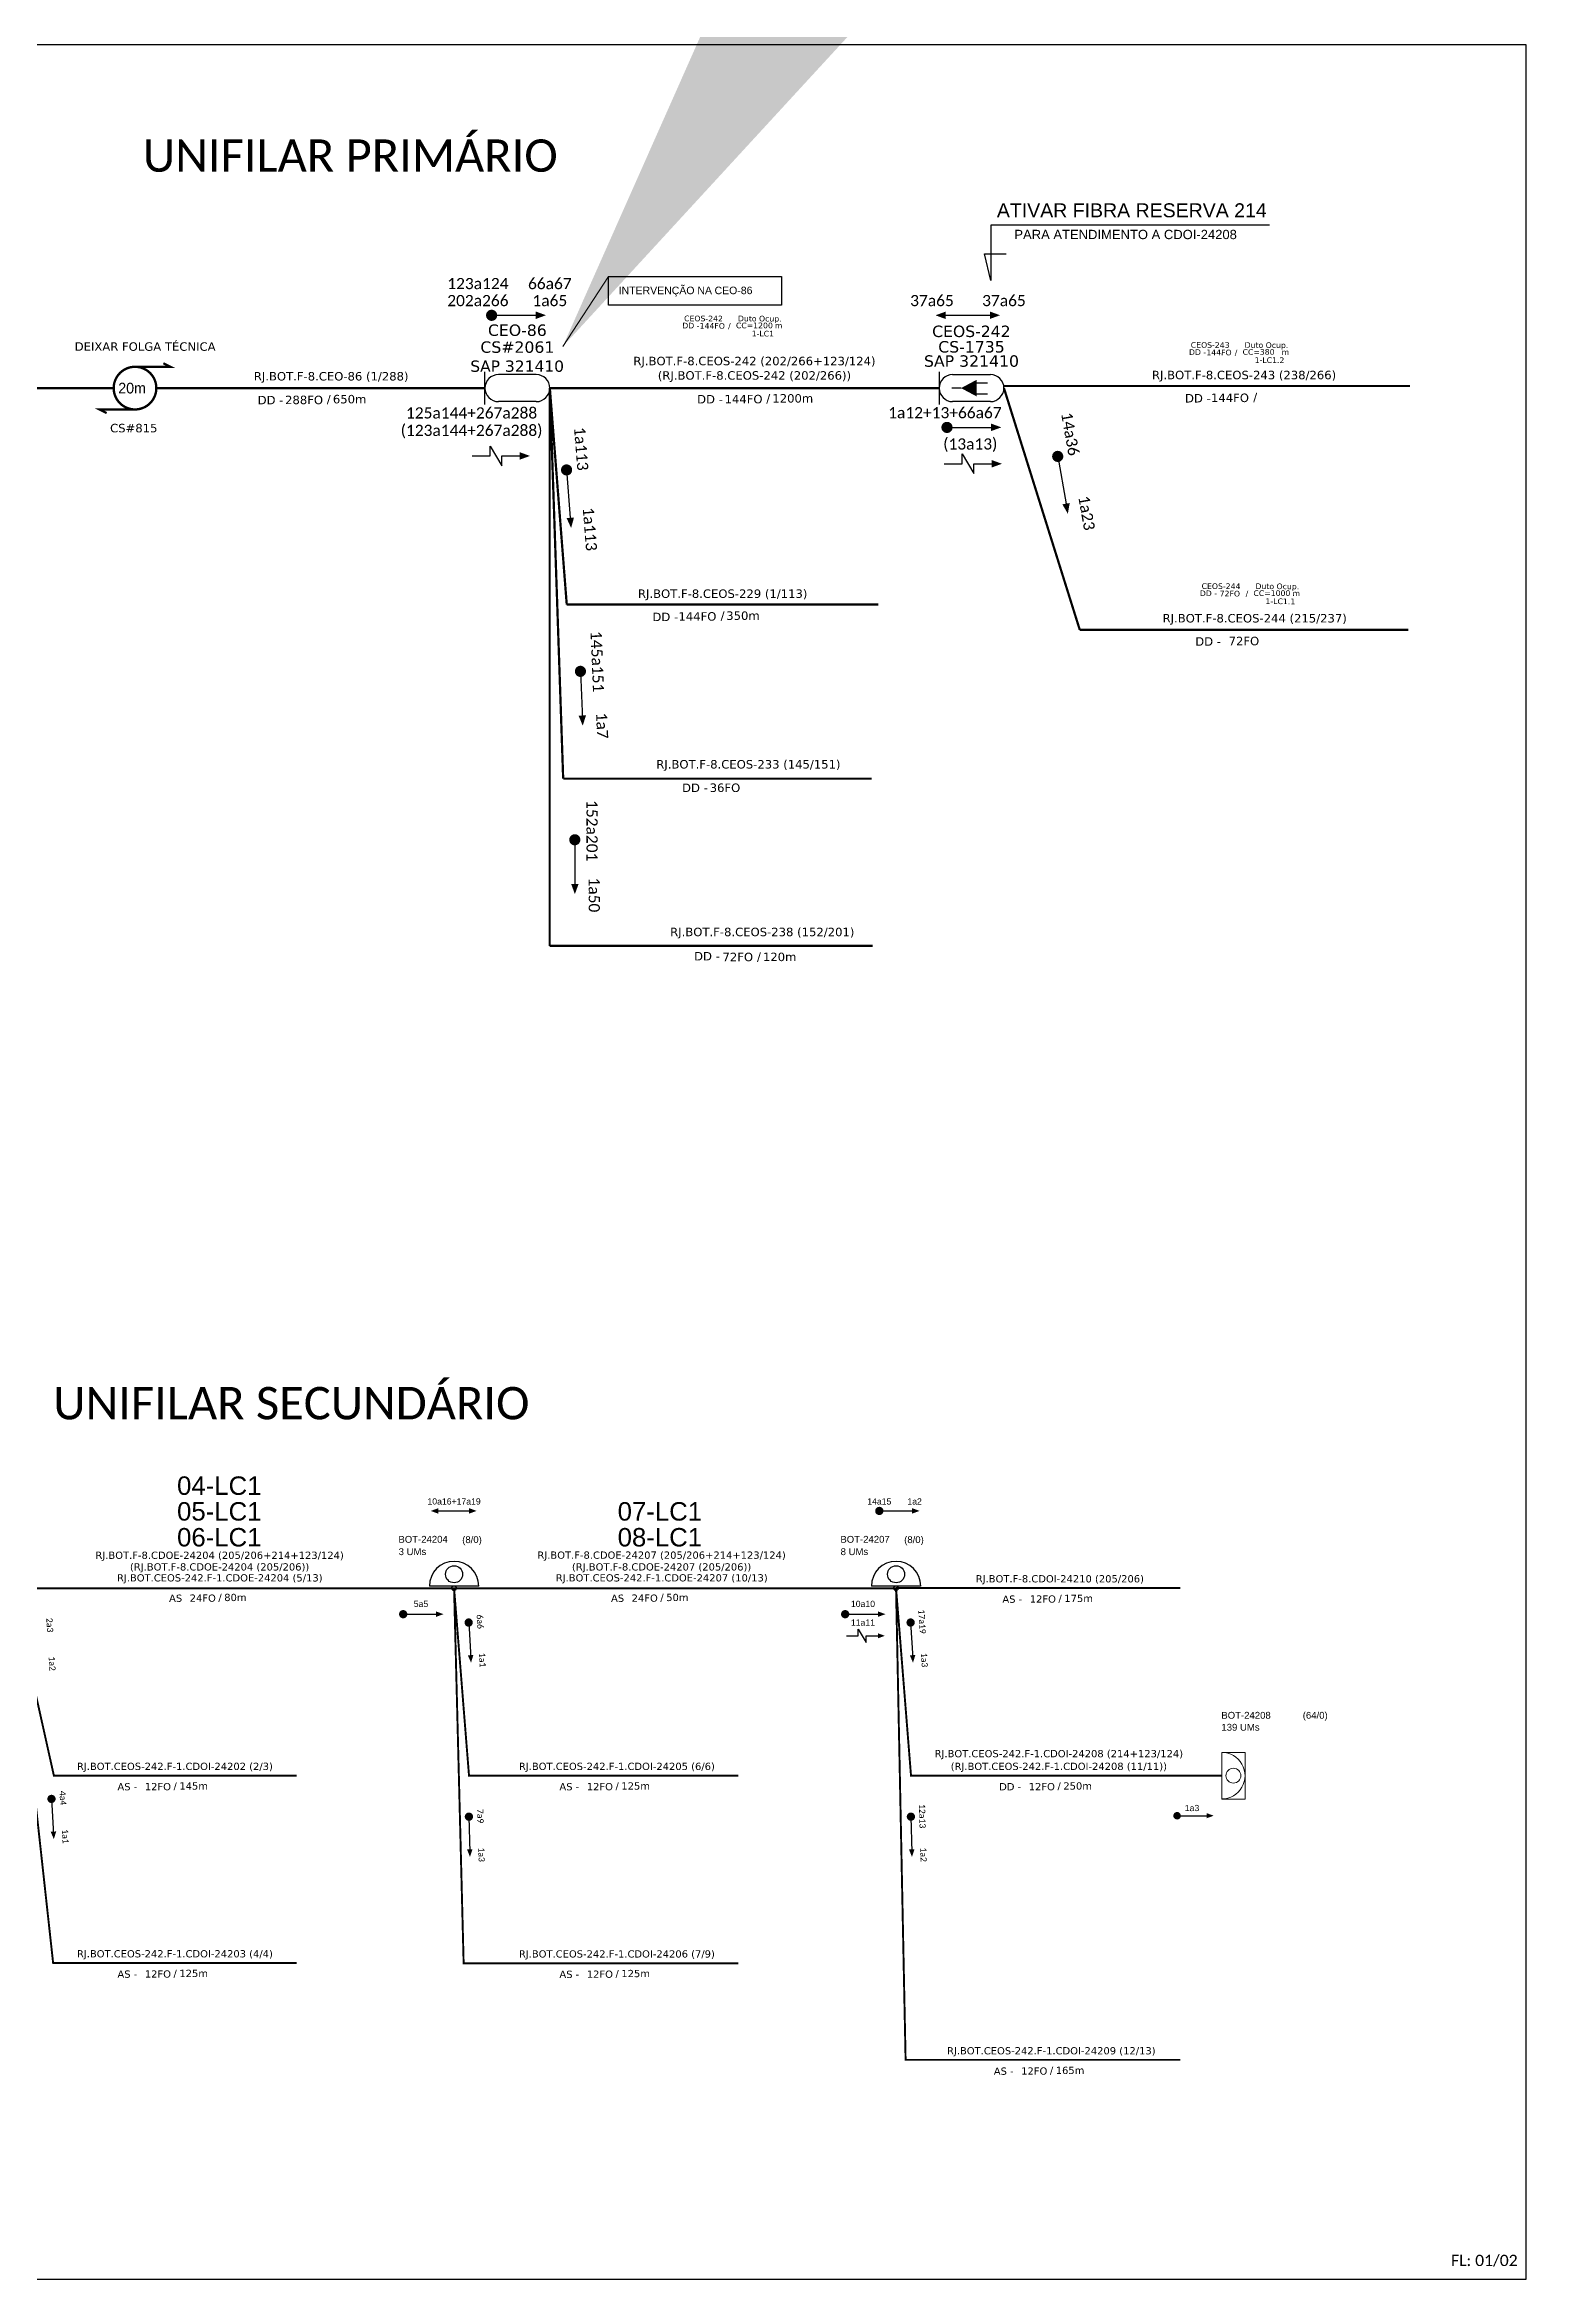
# Model space of a CAD drawing. Header units: inches. Extents: x 3965 to 5714, y 707 to 1301.
# Drawn here: x 4409 to 4803, y 707 to 1301 of the extents above; entities that cross this region are included whole.
import ezdxf
from ezdxf.enums import TextEntityAlignment as Align

# ---------------------------------------------------------------- set-up
doc = ezdxf.new("R2010")
doc.units = ezdxf.units.IN
doc.header["$MEASUREMENT"] = 0
doc.linetypes.add('ARILSUPP', pattern=[2.98, 1.42, -0.71, 0.14, -0.71])
for name, color, linetype, lineweight in [('10.4-Postes', 1, 'Continuous', 0), ("20.0-LEGENDA DOS CDO'S", 1, 'Continuous', 0), ('20.1-CDO_INTERIOR', 1, 'Continuous', 0), ('40.1-ETIQUETAS', 1, 'Continuous', 20)]:
    doc.layers.add(name, color=color, linetype=linetype, lineweight=lineweight)
for name, color, linetype in [('20.4-CEOS', 1, 'Continuous'), ('20.5-CABO AÉREO', 1, 'Continuous'), ('20.5-CEO', 1, 'Continuous'), ('CAP a instalar', 1, 'Continuous'), ('label_cabos', 7, 'Continuous'), ('LC1', 3, 'Continuous'), ('SETA', 7, 'Continuous')]:
    doc.layers.add(name, color=color, linetype=linetype)
doc.styles.add('ARIAL', font='arial.ttf')
doc.styles.add('ROMANS', font='arial.ttf')
doc.styles.add('siredit', font='verdana.ttf')
doc.styles.add('WMF-Calibri0', font='calibri.ttf')
doc.linetypes.add('FENCELINE1', pattern='A,0.25,-0.1,[133,ltypeshp.shx,S=0.1,R=0,X=-0.1,Y=0],-0.1,1', length=1.45)
doc.dimstyles.new('CL', dxfattribs={"dimtxt": 1, "dimasz": 2, "dimexe": 0.18, "dimexo": 0.0625, "dimgap": 0.09, "dimtad": 0, "dimdec": 0, "dimrnd": 1, "dimzin": 0, "dimdsep": 46, "dimtxsty": 'siredit', "dimblk": 'NONE', "dimcen": 0, "dimse1": 1, "dimse2": 1, "dimsd1": 1, "dimsd2": 1, "dimclrt": 7, "dimadec": 0, "dimazin": 0, "dimtfac": 1, "dimtdec": 0, "dimtofl": 0, "dimtmove": 0, "dimatfit": 3, "dimfxl": 0, "dimtolj": 1, "dimtzin": 0, "dimarcsym": 0})

# ---------------------------------------------------------------- blocks, each defined once
blk = doc.blocks.new('Inst CB DT OCUP CFOA-SM-DD-S-72')
at = {"layer": 'label_cabos', "color": 0, "style": 'siredit'}
for tag, flags, p in [('ID_ATIVIDADE', 3, (1.31, 2.67)), ('FATOR', 1, (11.56, 2.55))]:
    blk.add_attdef(tag, text='', height=1, rotation=359.69, dxfattribs=dict(at, flags=flags)).set_placement(p, align=Align.MIDDLE_CENTER)
for tag, p in [('TIPO_CABO', (1.11, 0)), ('DESTINO_CABO', (3.13, 1.26)), ('CABO', (4.69, -0.05)), ('/', (7.71, -0.05)), ('LANCE', (10.41, 0.02)), ('TIPO_CABO', (13.11, 1.24)), ('UND', (16.46, 0)), ('FID', (13.65, -1.41))]:
    blk.add_attdef(tag, text='', height=1, rotation=359.69, dxfattribs=at).set_placement(p, align=Align.MIDDLE_CENTER)
blk.add_attdef('QTDE', (11.93, -0.45), '', height=1, rotation=359.69, dxfattribs=at)
blk = doc.blocks.new('Inst CB DT OCUP CFOA-SM-DD-S-144')
at = {"layer": 'label_cabos', "color": 0, "style": 'siredit'}
for tag, flags, p in [('ID_ATIVIDADE', 3, (1.31, 2.67)), ('FATOR', 1, (11.56, 2.55))]:
    blk.add_attdef(tag, text='', height=1, rotation=359.69, dxfattribs=dict(at, flags=flags)).set_placement(p, align=Align.MIDDLE_CENTER)
for tag, p in [('TIPO_CABO', (1.11, 0)), ('DESTINO_CABO', (3.13, 1.26)), ('CABO', (4.69, -0.05)), ('/', (7.71, -0.05)), ('LANCE', (10.41, 0.02)), ('TIPO_CABO', (13.11, 1.24)), ('UND', (16.46, 0)), ('FID', (13.65, -1.41))]:
    blk.add_attdef(tag, text='', height=1, rotation=359.69, dxfattribs=at).set_placement(p, align=Align.MIDDLE_CENTER)
blk.add_attdef('QTDE', (11.93, -0.45), '', height=1, rotation=359.69, dxfattribs=at)
blk = doc.blocks.new('_None')
blk = doc.blocks.new('*U28')
at = {"color": 3}
blk.add_lwpolyline([(0.0000405, 0.0000662), (0.0001936, 0.0000662), (0.0001936, 0.000041), (0.0000405, 0.000041)], close=True, dxfattribs=at)
at = {"color": 3, "style": 'ARIAL'}
blk.add_attdef('SERVIÇO_EM_EMENDA_EXIST', text='', height=0.00000666, dxfattribs=at).set_placement((0.0001321, 0.0000506), align=Align.RIGHT)
blk.add_attdef('FID', (0.0001344, 0.0000506), '', height=0.00000666, dxfattribs=at)
at = {"layer": '10.4-Postes', "lineweight": 0, "style": 'ROMANS'}
for tag, p, flags in [('ID_ATIVIDADE', (-0.0000068, -0.0000086), 3), ('QTDE', (-0.000006, -0.000014), 3), ('FATOR', (-0.0000019, -0.0000113), 1)]:
    blk.add_attdef(tag, p, '', height=0.00000209, dxfattribs=dict(at, flags=flags))
at = {"color": 3}
blk.add_leader([(-0.0000002, 0.0000042), (0.0000405, 0.0000662)], dimstyle='CL', override={"dimgap": 0.09, "dimtad": 0}, dxfattribs=at)

msp = doc.modelspace()

# ---------------------------------------------------------------- linework, layer by layer
msp.add_lwpolyline([(3964.54, 706.55), (4803.1, 706.55), (4803.1, 1300.55), (3964.54, 1300.55), (3964.54, 706.55)])
at = {"color": 2}
msp.add_lwpolyline([(4734.77, 1252.59), (4660.67, 1252.59), (4660.67, 1237.89), (4659.01, 1244.96), (4664.76, 1244.96)], dxfattribs=at)
at = {"color": 0}
for points, const_width in [([(4527.21, 1228.61, 1), (4528.7, 1228.61, 1)], 1.48), ([(4433.12, 1214.93, 1.000012), (4433.12, 1203.59, 0.999978)], 0.63), ([(4648.3, 1198.81, 1), (4649.79, 1198.81, 1)], 1.48), ([(4547.82, 1188.25, 1), (4547.94, 1186.77, 1)], 1.48), ([(4678.36, 1191.84, 1), (4678.62, 1190.38, 1)], 1.48), ([(4551.54, 1134.71, 1), (4551.6, 1133.23, 1)], 1.48), ([(4550.07, 1089.94, 1), (4550.07, 1088.46, 1)], 1.48), ([(4503.89, 883.34, 1), (4504.99, 883.34, 1)], 1.1), ([(4521.81, 881.68, 1), (4521.88, 880.58, 1)], 1.1), ([(4410.88, 834.79, 1), (4410.94, 833.7, 1)], 1.1), ([(4521.9, 830.07, 1), (4521.93, 828.97, 1)], 1.1)]:
    msp.add_lwpolyline(points, format="xyb", close=True, dxfattribs=dict(at, const_width=const_width))
at = {"color": 0, "const_width": 0.591}
for points in [[(4433.12, 1214.93), (4442.57, 1214.93), (4440.68, 1215.87)], [(4433.12, 1203.59), (4423.67, 1203.59), (4425.56, 1202.64)]]:
    msp.add_lwpolyline(points, dxfattribs=at)
at = {"color": 0}
for points in [[(4527.56, 1191.23), (4527.56, 1193.86), (4530.69, 1188.61), (4530.7, 1191.23)], [(4653.05, 1189.15), (4653.05, 1191.78), (4656.19, 1186.53), (4656.2, 1189.15)], [(4625.46, 877.6), (4625.46, 879.36), (4627.55, 875.86), (4627.55, 877.6)]]:
    msp.add_lwpolyline(points, dxfattribs=at)
for points, const_width in [([(4630.5, 910.79, 1), (4631.6, 910.79, 1)], 1.1), ([(4621.42, 883.34, 1), (4622.52, 883.34, 1)], 1.1), ([(4639.34, 881.68, 1), (4639.41, 880.58, 1)], 1.1), ([(4639.43, 830.07, 1), (4639.46, 828.97, 1)], 1.1), ([(4709.73, 829.77, 1), (4710.73, 829.77, 1)], 1), ([(4709.73, 829.77, 1), (4710.73, 829.77, 1)], 1)]:
    msp.add_lwpolyline(points, format="xyb", close=True, dxfattribs=dict(const_width=const_width))
at = {"layer": '20.1-CDO_INTERIOR', "color": 1, "lineweight": 18}
for p, q in [((4728.32, 846.61), (4722.12, 846.61)), ((4722.12, 846.61), (4722.12, 834.22)), ((4728.32, 834.22), (4728.32, 846.61)), ((4722.12, 834.22), (4728.32, 834.22))]:
    msp.add_line(p, q, dxfattribs=at)
for centre, major_axis, start_param, end_param in [((4722.12, 840.42), (-4.38, 4.38), 2.356194, 5.497787), ((4725.22, 840.42), (-1.4, 1.4), 3.926991, 10.210176)]:
    msp.add_ellipse(centre, major_axis=major_axis, ratio=1, start_param=start_param, end_param=end_param, dxfattribs=at)
at = {"layer": '20.4-CEOS', "color": 5}
for p, q in [((4539.84, 1212.85), (4529.77, 1212.85)), ((4539.84, 1205.67), (4529.77, 1205.67))]:
    msp.add_line(p, q, dxfattribs=at)
for points in [[(4526.18, 1204.93), (4526.18, 1213.59)], [(4652.78, 1209.26), (4650.36, 1209.26)], [(4656.75, 1210.69), (4659.81, 1210.69)], [(4656.75, 1207.7), (4659.81, 1207.7)]]:
    msp.add_lwpolyline(points, dxfattribs=at)
msp.add_lwpolyline([(4652.78, 1209.26, 0, 4.43, 0), (4656.94, 1209.26, 4.43, 4.43, 0)], format="xyseb", dxfattribs=at)
for centre, start, end in [((4529.77, 1209.26), 90, 270), ((4539.84, 1209.26), 270, 90)]:
    msp.add_arc(centre, 3.59, start, end, dxfattribs=at)
at = {"layer": '20.5-CABO AÉREO', "color": 0, "ltscale": 50, "const_width": 0.6}
msp.add_lwpolyline([(4340.06, 1209.26), (4427.45, 1209.26)], dxfattribs=at)
at = {"layer": '20.5-CABO AÉREO', "color": 7, "ltscale": 50, "const_width": 0.6}
for points in [[(4543.38, 1209.26), (4543.38, 1061)], [(4543.43, 1209.26), (4546.98, 1105.45)], [(4547.91, 1151.71), (4630.77, 1151.71)], [(4546.98, 1105.45), (4628.99, 1105.45)], [(4543.38, 1061), (4629.32, 1061)]]:
    msp.add_lwpolyline(points, dxfattribs=at)
at = {"layer": '20.5-CABO AÉREO', "ltscale": 50, "const_width": 0.6}
msp.add_lwpolyline([(4571.77, 1105.45), (4628.99, 1105.45)], dxfattribs=at)
at = {"layer": '20.5-CEO', "color": 5}
for p, q in [((4650.53, 1212.85), (4660.6, 1212.85)), ((4660.6, 1205.67), (4650.53, 1205.67))]:
    msp.add_line(p, q, dxfattribs=at)
msp.add_lwpolyline([(4646.94, 1213.59), (4646.94, 1204.93)], dxfattribs=at)
for centre, start, end in [((4650.53, 1209.26), 90, 270), ((4660.6, 1209.26), 270, 90)]:
    msp.add_arc(centre, 3.59, start, end, dxfattribs=at)
at = {"layer": '40.1-ETIQUETAS', "color": 0, "const_width": 0.6}
for points in [[(4438.79, 1209.26), (4526.18, 1209.26)], [(4664.19, 1209.26), (4684.35, 1145.02)], [(4664.23, 1209.82), (4772.15, 1209.82)], [(4684.35, 1145.02), (4771.69, 1145.02)]]:
    msp.add_lwpolyline(points, dxfattribs=at)
at = {"layer": '40.1-ETIQUETAS', "color": 5, "const_width": 0.6}
msp.add_lwpolyline([(4543.43, 1209.26), (4646.94, 1209.26)], dxfattribs=at)
at = {"layer": '40.1-ETIQUETAS', "color": 7, "const_width": 0.6}
for points in [[(4543.43, 1209.26), (4547.93, 1151.71)], [(4556.65, 1140.65), (4556.65, 1140.65)]]:
    msp.add_lwpolyline(points, dxfattribs=at)
at = {"layer": 'CAP a instalar', "color": 5, "linetype": 'FENCELINE1', "ltscale": 7, "const_width": 0.513}
for points in [[(4517.96, 890.24), (4400.44, 890.24)], [(4635.5, 890.24), (4517.97, 890.24)]]:
    msp.add_lwpolyline(points, dxfattribs=at)
at = {"layer": 'CAP a instalar', "color": 0, "linetype": 'FENCELINE1', "ltscale": 7, "const_width": 0.513}
for points in [[(4476.07, 840.42), (4411.55, 840.42), (4400.44, 890.24)], [(4476.07, 790.6), (4411.35, 790.6), (4400.43, 890.24)], [(4593.6, 840.42), (4521.94, 840.42), (4517.97, 890.24)], [(4593.6, 790.55), (4520.51, 790.55), (4517.97, 890.24)], [(4711.14, 890.28), (4635.5, 890.28), (4635.5, 890.28)], [(4711.13, 764.89), (4638.04, 764.89), (4635.5, 890.24)]]:
    msp.add_lwpolyline(points, dxfattribs=at)
at = {"layer": 'CAP a instalar', "color": 1, "ltscale": 7, "const_width": 0.513}
msp.add_lwpolyline([(4722.12, 840.42), (4639.48, 840.42), (4635.5, 890.24)], dxfattribs=at)
at = {"layer": 'label_cabos', "color": 0}
msp.add_line((4524.51, 890.84), (4511.42, 890.84), dxfattribs=at)
at = {"layer": 'label_cabos', "color": 5}
msp.add_line((4642.04, 890.84), (4628.95, 890.84), dxfattribs=at)
at = {"layer": 'label_cabos', "color": 0}
for centre, major_axis, start_param, end_param in [((4517.96, 890.84), (-4.63, 4.63), 3.926991, 7.068583), ((4517.96, 893.95), (1.6, 1.6), 5.497787, 11.780972), ((4517.97, 890.24), (0.428, 0.428), 5.497787, 11.780972)]:
    msp.add_ellipse(centre, major_axis=major_axis, ratio=1, start_param=start_param, end_param=end_param, dxfattribs=at)
at = {"layer": 'label_cabos', "color": 5}
for centre, major_axis, start_param, end_param in [((4635.5, 890.84), (-4.63, 4.63), 3.926991, 7.068583), ((4635.5, 893.95), (1.6, 1.6), 5.497787, 11.780972), ((4635.5, 890.24), (0.428, 0.428), 5.497787, 11.780972)]:
    msp.add_ellipse(centre, major_axis=major_axis, ratio=1, start_param=start_param, end_param=end_param, dxfattribs=at)
at = {"layer": 'SETA', "color": 0}
msp.add_line((4513.24, 910.79), (4522.7, 910.79), dxfattribs=at)
for points in [[(4527.95, 1228.61), (4540.72, 1228.61)], [(4648.71, 1228.61), (4661.48, 1228.61)], [(4649.05, 1198.81), (4661.81, 1198.81)], [(4522.81, 1191.23), (4527.56, 1191.23)], [(4530.7, 1191.23), (4535.44, 1191.23)], [(4648.31, 1189.15), (4653.05, 1189.15)], [(4656.2, 1189.15), (4660.94, 1189.15)], [(4678.49, 1191.11), (4680.71, 1178.54)], [(4547.88, 1187.51), (4548.88, 1174.79)], [(4551.57, 1133.97), (4552.1, 1121.21)], [(4550.07, 1089.2), (4550.07, 1076.43)], [(4504.44, 883.34), (4513.9, 883.34)], [(4521.85, 881.13), (4522.39, 871.69)], [(4622.3, 877.6), (4625.46, 877.6)], [(4627.55, 877.6), (4630.71, 877.6)], [(4410.91, 834.24), (4411.45, 824.8)], [(4521.92, 829.52), (4522.15, 820.07)]]:
    msp.add_lwpolyline(points, dxfattribs=at)
at = {"layer": 'SETA'}
for points in [[(4631.05, 910.79), (4640.51, 910.79)], [(4621.97, 883.34), (4631.43, 883.34)], [(4639.38, 881.13), (4639.92, 871.69)], [(4639.45, 829.52), (4639.68, 820.07)], [(4710.23, 829.77), (4718.83, 829.77)], [(4710.23, 829.77), (4718.83, 829.77)]]:
    msp.add_lwpolyline(points, dxfattribs=at)
at = {"layer": 'SETA', "color": 0}
for points in [[(4539.7, 1229.62), (4542.42, 1228.63), (4539.7, 1227.64)], [(4648.71, 1229.6), (4645.99, 1228.61), (4648.71, 1227.62)], [(4660.45, 1229.62), (4663.17, 1228.63), (4660.45, 1227.64)], [(4660.79, 1199.82), (4663.51, 1198.83), (4660.79, 1197.84)], [(4535.44, 1192.22), (4538.16, 1191.23), (4535.44, 1190.24)], [(4660.94, 1190.14), (4663.66, 1189.15), (4660.94, 1188.16)], [(4681.68, 1178.71), (4681.18, 1175.86), (4679.73, 1178.37)], [(4549.86, 1174.86), (4549.09, 1172.07), (4547.89, 1174.71)], [(4553.06, 1122.28), (4552.18, 1119.52), (4551.08, 1122.2)], [(4551.08, 1077.46), (4550.09, 1074.74), (4549.1, 1077.46)], [(4513.78, 910.06), (4511.76, 910.79), (4513.78, 911.53)], [(4521.94, 911.54), (4523.96, 910.8), (4521.94, 910.07)], [(4513.14, 884.09), (4515.15, 883.36), (4513.14, 882.62)], [(4630.71, 878.26), (4632.53, 877.6), (4630.71, 876.94)], [(4523.09, 872.49), (4522.48, 870.44), (4521.63, 872.41)], [(4412.16, 825.6), (4411.54, 823.55), (4410.69, 825.52)], [(4522.88, 820.84), (4522.2, 818.81), (4521.42, 820.81)]]:
    msp.add_solid(points, dxfattribs=at)
at = {"layer": 'SETA'}
for points in [[(4639.75, 911.54), (4641.76, 910.8), (4639.75, 910.07)], [(4630.67, 884.09), (4632.69, 883.36), (4630.67, 882.62)], [(4640.62, 872.49), (4640.01, 870.44), (4639.16, 872.41)], [(4718.14, 830.45), (4719.97, 829.78), (4718.14, 829.12)], [(4718.14, 830.45), (4719.97, 829.78), (4718.14, 829.12)], [(4640.41, 820.84), (4639.73, 818.81), (4638.95, 820.81)]]:
    msp.add_solid(points, dxfattribs=at)

# ---------------------------------------------------------------- block references
at = {"color": 6, "lineweight": 0}
ref = msp.add_blockref('Inst CB DT OCUP CFOA-SM-DD-S-144', (4579.6, 1225.87), dxfattribs=dict(at, xscale=1.5, yscale=1.5, zscale=1.5))
ref.add_attrib('DESTINO_CABO', 'CEOS-242', dxfattribs={"layer": 'label_cabos', "color": 0, "height": 1.5, "rotation": 359.69001, "style": 'siredit'}).set_placement((4584.3, 1227.77), align=Align.MIDDLE_CENTER)
ref.add_attrib('TIPO_CABO', 'Duto Ocup.', dxfattribs={"layer": 'label_cabos', "color": 0, "height": 1.5, "rotation": 359.69001, "style": 'siredit'}).set_placement((4599.26, 1227.74), align=Align.MIDDLE_CENTER)
ref.add_attrib('/', '/', dxfattribs={"layer": 'label_cabos', "color": 0, "height": 1.5, "rotation": 359.69001, "style": 'siredit'}).set_placement((4591.17, 1225.8), align=Align.MIDDLE_CENTER)
ref.add_attrib('FID', '1-LC1', dxfattribs={"layer": 'label_cabos', "color": 0, "height": 1.5, "rotation": 359.69001, "style": 'siredit'}).set_placement((4600.07, 1223.75), align=Align.MIDDLE_CENTER)
ref.add_attrib('LANCE', 'CC=', dxfattribs={"layer": 'label_cabos', "color": 0, "height": 1.5, "rotation": 359.69001, "style": 'siredit'}).set_placement((4595.22, 1225.91), align=Align.MIDDLE_CENTER)
ref.add_attrib('UND', 'm', dxfattribs={"layer": 'label_cabos', "color": 0, "height": 1.5, "rotation": 359.69001, "style": 'siredit'}).set_placement((4604.3, 1225.88), align=Align.MIDDLE_CENTER)
ref.add_attrib('CABO', '144FO', dxfattribs={"layer": 'label_cabos', "color": 0, "height": 1.5, "rotation": 359.69001, "style": 'siredit'}).set_placement((4586.63, 1225.8), align=Align.MIDDLE_CENTER)
ref.add_attrib('TIPO_CABO', 'DD - ', dxfattribs={"layer": 'label_cabos', "color": 0, "height": 1.5, "rotation": 359.69001, "style": 'siredit'}).set_placement((4581.27, 1225.87), align=Align.MIDDLE_CENTER)
ref.add_attrib('QTDE', '1200', (4597.5, 1225.19), dxfattribs={"layer": 'label_cabos', "color": 0, "height": 1.5, "rotation": 359.69001, "style": 'siredit'})
at = {"color": 0, "lineweight": 0}
ref = msp.add_blockref('Inst CB DT OCUP CFOA-SM-DD-S-144', (4714.34, 1218.82), dxfattribs=dict(at, xscale=1.5, yscale=1.5, zscale=1.5))
ref.add_attrib('DESTINO_CABO', 'CEOS-243', dxfattribs={"layer": 'label_cabos', "color": 0, "height": 1.5, "rotation": 359.69001, "style": 'siredit'}).set_placement((4719.04, 1220.72), align=Align.MIDDLE_CENTER)
ref.add_attrib('TIPO_CABO', 'Duto Ocup.', dxfattribs={"layer": 'label_cabos', "color": 0, "height": 1.5, "rotation": 359.69001, "style": 'siredit'}).set_placement((4734, 1220.69), align=Align.MIDDLE_CENTER)
ref.add_attrib('/', '/', dxfattribs={"layer": 'label_cabos', "color": 0, "height": 1.5, "rotation": 359.69001, "style": 'siredit'}).set_placement((4725.91, 1218.74), align=Align.MIDDLE_CENTER)
ref.add_attrib('FID', '1-LC1.2', dxfattribs={"layer": 'label_cabos', "color": 0, "height": 1.5, "rotation": 359.69001, "style": 'siredit'}).set_placement((4734.81, 1216.7), align=Align.MIDDLE_CENTER)
ref.add_attrib('LANCE', 'CC=', dxfattribs={"layer": 'label_cabos', "color": 0, "height": 1.5, "rotation": 359.69001, "style": 'siredit'}).set_placement((4729.95, 1218.86), align=Align.MIDDLE_CENTER)
ref.add_attrib('UND', 'm', dxfattribs={"layer": 'label_cabos', "color": 0, "height": 1.5, "rotation": 359.69001, "style": 'siredit'}).set_placement((4739.03, 1218.83), align=Align.MIDDLE_CENTER)
ref.add_attrib('CABO', '144FO', dxfattribs={"layer": 'label_cabos', "color": 0, "height": 1.5, "rotation": 359.69001, "style": 'siredit'}).set_placement((4721.37, 1218.74), align=Align.MIDDLE_CENTER)
ref.add_attrib('TIPO_CABO', 'DD - ', dxfattribs={"layer": 'label_cabos', "color": 0, "height": 1.5, "rotation": 359.69001, "style": 'siredit'}).set_placement((4716.01, 1218.82), align=Align.MIDDLE_CENTER)
ref.add_attrib('QTDE', '380', (4732.23, 1218.14), dxfattribs={"layer": 'label_cabos', "color": 0, "height": 1.5, "rotation": 359.69001, "style": 'siredit'})
ref = msp.add_blockref('Inst CB DT OCUP CFOA-SM-DD-S-72', (4717.23, 1154.72), dxfattribs=dict(at, xscale=1.5, yscale=1.5, zscale=1.5))
ref.add_attrib('DESTINO_CABO', 'CEOS-244', dxfattribs={"layer": 'label_cabos', "color": 0, "height": 1.5, "rotation": 359.69001, "style": 'siredit'}).set_placement((4721.92, 1156.61), align=Align.MIDDLE_CENTER)
ref.add_attrib('TIPO_CABO', 'Duto Ocup.', dxfattribs={"layer": 'label_cabos', "color": 0, "height": 1.5, "rotation": 359.69001, "style": 'siredit'}).set_placement((4736.89, 1156.58), align=Align.MIDDLE_CENTER)
ref.add_attrib('/', '/', dxfattribs={"layer": 'label_cabos', "color": 0, "height": 1.5, "rotation": 359.69001, "style": 'siredit'}).set_placement((4728.8, 1154.64), align=Align.MIDDLE_CENTER)
ref.add_attrib('FID', '1-LC1.1', dxfattribs={"layer": 'label_cabos', "color": 0, "height": 1.5, "rotation": 359.69001, "style": 'siredit'}).set_placement((4737.7, 1152.59), align=Align.MIDDLE_CENTER)
ref.add_attrib('LANCE', 'CC=', dxfattribs={"layer": 'label_cabos', "color": 0, "height": 1.5, "rotation": 359.69001, "style": 'siredit'}).set_placement((4732.84, 1154.75), align=Align.MIDDLE_CENTER)
ref.add_attrib('UND', 'm', dxfattribs={"layer": 'label_cabos', "color": 0, "height": 1.5, "rotation": 359.69001, "style": 'siredit'}).set_placement((4741.92, 1154.72), align=Align.MIDDLE_CENTER)
ref.add_attrib('CABO', '72FO', dxfattribs={"layer": 'label_cabos', "color": 0, "height": 1.5, "rotation": 359.69001, "style": 'siredit'}).set_placement((4724.26, 1154.64), align=Align.MIDDLE_CENTER)
ref.add_attrib('TIPO_CABO', 'DD - ', dxfattribs={"layer": 'label_cabos', "color": 0, "height": 1.5, "rotation": 359.69001, "style": 'siredit'}).set_placement((4718.9, 1154.71), align=Align.MIDDLE_CENTER)
ref.add_attrib('QTDE', '1000', (4735.12, 1154.03), dxfattribs={"layer": 'label_cabos', "color": 0, "height": 1.5, "rotation": 359.69001, "style": 'siredit'})
at = {"layer": 'label_cabos', "color": 0, "lineweight": 0, "xscale": 299999.9999999064, "yscale": 299999.9999999051, "zscale": 299999.9999999064}
msp.add_blockref('*U28', (4546.92, 1219.05), dxfattribs=at).add_auto_attribs({'SERVIÇO_EM_EMENDA_EXIST': 'INTERVENÇÃO NA', 'FID': 'CEO-86'})

# ---------------------------------------------------------------- texts
at = {"color": 2, "style": 'ARIAL'}
for s, height, p in [('ATIVAR FIBRA RESERVA 214', 3.7125, (4698.19, 1254.67)), ('PARA ATENDIMENTO A CDOI-24208', 2.475, (4696.55, 1248.86))]:
    msp.add_text(s, height=height, dxfattribs=at).set_placement(p, align=Align.CENTER)
at = {"color": 0}
msp.add_text('20m', height=2.835, dxfattribs=at).set_placement((4428.66, 1207.84))
at = {"color": 1, "style": 'ARIAL'}
msp.add_text('10a16+17a19', height=1.65, dxfattribs=at).set_placement((4517.97, 912.5), align=Align.CENTER)
at = {"style": 'ARIAL'}
for s, p in [('14a15', (4631.04, 912.5)), ('1a2', (4640.43, 912.5)), ('10a10', (4626.7, 885.26)), ('1a3 ', (4714.53, 831))]:
    msp.add_text(s, height=1.65, dxfattribs=at).set_placement(p, align=Align.CENTER)
at = {"color": 0, "style": 'ARIAL'}
msp.add_text('5a5', height=1.65, dxfattribs=at).set_placement((4509.17, 885.26), align=Align.CENTER)
at = {"color": 3, "style": 'ARIAL'}
msp.add_text('11a11', height=1.65, dxfattribs=at).set_placement((4626.7, 880.29), align=Align.CENTER)
at = {"color": 0, "attachment_point": 5}
for s, insert, char_height, width in [('{\\fCalibri|b0|i0|c0|p34;\\C1;UNIFILAR PRIMÁRIO}', (4490.37, 1271.02), 8.6105, 466.3804), ('{\\fCalibri|b0|i0|c0|p34;\\C1;123a124}', (4524.3, 1237.03), 2.97, 37.6578), ('{\\fCalibri|b0|i0|c0|p34;\\C1;66a67}', (4543.43, 1237.03), 2.97, 37.6578), ('{\\fCalibri|b0|i0|c0|p34;\\C7;202a266}', (4524.3, 1232.51), 2.97, 37.6578), ('{\\fCalibri|b0|i0|c0|p34;\\C7;1a65}', (4543.43, 1232.51), 2.97, 37.6578), ('{\\fCalibri|b0|i0|c0|p34;\\C7;37a65}', (4645.05, 1232.51), 2.97, 37.6578), ('{\\fCalibri|b0|i0|c0|p34;\\C7;37a65}', (4664.19, 1232.51), 2.97, 37.6578), ('{\\fCalibri|b0|i0|c0|p34;\\C1;UNIFILAR SECUNDÁRIO}', (4474.69, 939.39), 8.6105, 466.3804)]:
    msp.add_mtext(s, dxfattribs=dict(at, insert=insert, char_height=char_height, width=width))
at = {"color": 5, "char_height": 2.97, "width": 37.6578, "attachment_point": 5}
for s, insert in [('{\\fCalibri|b0|i0|c0|p34;(123a144+267a288)}', (4522.62, 1197.71)), ('{\\fCalibri|b0|i0|c0|p34;\\C1;125a144+267a288}', (4522.62, 1202.65)), ('{\\fCalibri|b0|i0|c0|p34;(13a13)}', (4655.24, 1194.09))]:
    msp.add_mtext(s, dxfattribs=dict(at, insert=insert))
at = {"color": 1, "insert": (4648.49, 1202.71), "char_height": 2.97, "width": 37.6578, "attachment_point": 5}
msp.add_mtext('{\\fCalibri|b0|i0|c0|p34;\\C7;1a12\\C1;+13+66a67}', dxfattribs=at)
at = {"color": 0, "attachment_point": 5}
for s, insert, char_height, width, rotation in [('{\\fCalibri|b0|i0|c0|p34;\\C7;14a36}', (4681.83, 1197.06), 2.97, 37.6578, 279.98338), ('{\\fCalibri|b0|i0|c0|p34;\\C7;1a113}', (4551.77, 1193.12), 2.97, 37.6578, 274.46763), ('{\\fCalibri|b0|i0|c0|p34;\\C7;1a113}', (4554.09, 1171.78), 2.97, 37.6578, 274.46763), ('{\\fCalibri|b0|i0|c0|p34;\\C7;1a23}', (4686.19, 1176.05), 2.97, 37.6578, 279.98338), ('{\\fCalibri|b0|i0|c0|p34;\\C7;145a151}', (4556.05, 1136.57), 2.97, 37.6578, 272.36512), ('{\\fCalibri|b0|i0|c0|p34;\\C7;1a7}', (4557.33, 1119.54), 2.97, 37.6578, 272.36512), ('{\\fCalibri|b0|i0|c0|p34;\\C7;152a201}', (4554.65, 1091.61), 2.97, 37.6578, 270), ('{\\fCalibri|b0|i0|c0|p34;\\C7;1a50}', (4555.23, 1074.55), 2.97, 37.6578, 270), ('{\\fCalibri|b0|i0|c0|p34;\\C7;2a3}', (4410.45, 880.44), 1.65, 27.8947, 273.3058), ('{\\fCalibri|b0|i0|c0|p34;\\C7;6a6}', (4524.89, 881.37), 1.65, 27.8947, 273.3058), ('{\\fCalibri|b0|i0|c0|p34;\\C7;1a2}', (4411.08, 870.21), 1.65, 27.8947, 273.3058), ('{\\fCalibri|b0|i0|c0|p34;\\C7;1a1}', (4525.51, 871.15), 1.65, 27.8947, 273.3058), ('{\\fCalibri|b0|i0|c0|p34;\\C7;4a4}', (4413.95, 834.49), 1.65, 27.8947, 273.3058), ('{\\fCalibri|b0|i0|c0|p34;\\C7;1a1}', (4414.58, 824.26), 1.65, 27.8947, 273.3058), ('{\\fCalibri|b0|i0|c0|p34;\\C7;7a9}', (4524.96, 829.66), 1.65, 27.8947, 271.44814), ('{\\fCalibri|b0|i0|c0|p34;\\C7;1a3}', (4525.26, 819.42), 1.65, 27.8947, 271.44814)]:
    msp.add_mtext(s, dxfattribs=dict(at, insert=insert, char_height=char_height, width=width, rotation=rotation))
at = {"char_height": 1.65, "width": 27.8947, "attachment_point": 5}
for s, insert, rotation in [('{\\fCalibri|b0|i0|c0|p34;\\C7;17a19}', (4642.42, 881.37), 273.3058), ('{\\fCalibri|b0|i0|c0|p34;\\C7;1a3}', (4643.04, 871.15), 273.3058), ('{\\fCalibri|b0|i0|c0|p34;\\C7;12a13}', (4642.49, 829.66), 271.44814), ('{\\fCalibri|b0|i0|c0|p34;\\C7;1a2}', (4642.79, 819.42), 271.44814)]:
    msp.add_mtext(s, dxfattribs=dict(at, insert=insert, rotation=rotation))
at = {"lineweight": 0, "insert": (4783.08, 713.07), "char_height": 3, "width": 277.1819, "attachment_point": 1, "style": 'WMF-Calibri0'}
msp.add_mtext('FL: 01/02', dxfattribs=at)
at = {"layer": "20.0-LEGENDA DOS CDO'S", "color": 0, "style": 'ARIAL'}
for s, p in [('BOT-24204', (4503.17, 902.33)), ('3 UMs', (4503.23, 899.05))]:
    msp.add_text(s, height=1.817, rotation=0.11799, dxfattribs=at).set_placement(p)
msp.add_text('       (8/0)', height=1.8175, rotation=0.11799, dxfattribs=at).set_placement((4520.27, 902.24), align=Align.CENTER)
at = {"layer": "20.0-LEGENDA DOS CDO'S", "color": 5, "style": 'ARIAL'}
for s, p in [('BOT-24207', (4620.7, 902.33)), ('8 UMs', (4620.76, 899.05))]:
    msp.add_text(s, height=1.817, rotation=0.11799, dxfattribs=at).set_placement(p)
msp.add_text('       (8/0)', height=1.8175, rotation=0.11799, dxfattribs=at).set_placement((4637.8, 902.24), align=Align.CENTER)
at = {"layer": "20.0-LEGENDA DOS CDO'S", "color": 1, "style": 'ARIAL'}
for s, p in [('BOT-24208', (4722, 855.56)), ('139 UMs', (4722.01, 852.38))]:
    msp.add_text(s, height=1.82, dxfattribs=at).set_placement(p)
msp.add_text('       (64/0)', height=1.82, dxfattribs=at).set_placement((4744.5, 855.56), align=Align.CENTER)
at = {"layer": '20.4-CEOS', "color": 7, "style": 'siredit'}
for s, height, p in [('CEO-86', 3.041, (4534.8, 1224.66)), ('CS#2061', 3.041, (4534.8, 1220.16)), ('SAP 321410', 3, (4534.74, 1215.1))]:
    msp.add_text(s, height=height, dxfattribs=at).set_placement(p, align=Align.MIDDLE_CENTER)
msp.add_text('CEOS-242', height=3.029, dxfattribs=at).set_placement((4655.53, 1225.87), align=Align.TOP_CENTER)
at = {"layer": '20.5-CEO', "color": 7, "style": 'siredit'}
for s, p in [('SAP 321410', (4655.56, 1217.98)), ('CS-1735', (4655.56, 1221.76))]:
    msp.add_text(s, height=3.041, dxfattribs=at).set_placement(p, align=Align.TOP_CENTER)
at = {"layer": '40.1-ETIQUETAS', "color": 0, "style": 'siredit'}
for s, height, p in [('DEIXAR FOLGA TÉCNICA', 2.25, (4435.81, 1220.31)), ('RJ.BOT.F-8.CEO-86 (1/288)', 2.25, (4485.28, 1212.41)), ('RJ.BOT.F-8.CEOS-243 (238/266) ', 2.25, (4728.53, 1212.74)), ('CS#815', 2.25, (4432.79, 1198.63)), ('RJ.BOT.F-8.CEOS-244 (215/237) ', 2.25, (4731.36, 1148.09)), ('RJ.BOT.F-8.CEOS-233 (145/151)', 2.25, (4596.23, 1109.27)), ('RJ.BOT.F-8.CEOS-238 (152/201)', 2.25, (4599.92, 1064.7)), ('RJ.BOT.CEOS-242.F-1.CDOE-24204 (5/13)', 1.9246, (4455.66, 893.01)), ('RJ.BOT.CEOS-242.F-1.CDOE-24207 (10/13)', 1.9246, (4573.19, 893.01)), ('RJ.BOT.F-8.CDOI-24210 (205/206)', 1.9246, (4679.06, 892.76)), ('RJ.BOT.CEOS-242.F-1.CDOI-24202 (2/3)', 1.9246, (4443.73, 842.9)), ('RJ.BOT.CEOS-242.F-1.CDOI-24205 (6/6)', 1.9246, (4561.26, 842.9)), ('RJ.BOT.CEOS-242.F-1.CDOI-24203 (4/4)', 1.9246, (4443.73, 793.08)), ('RJ.BOT.CEOS-242.F-1.CDOI-24206 (7/9)', 1.9246, (4561.26, 793.04)), ('RJ.BOT.CEOS-242.F-1.CDOI-24209 (12/13)', 1.9246, (4676.78, 767.3))]:
    msp.add_text(s, height=height, dxfattribs=at).set_placement(p, align=Align.MIDDLE_CENTER)
at = {"layer": '40.1-ETIQUETAS', "color": 1, "style": 'siredit'}
for s, height, p in [('RJ.BOT.F-8.CEOS-242 (202/266+123/124)', 2.25, (4597.84, 1216.46)), ('RJ.BOT.F-8.CDOE-24204 (205/206+214+123/124)', 1.9246, (4455.62, 899.01)), ('RJ.BOT.F-8.CDOE-24207 (205/206+214+123/124)', 1.9246, (4573.15, 899.05)), ('RJ.BOT.CEOS-242.F-1.CDOI-24208 (214+123/124)', 1.9246, (4678.79, 846.28))]:
    msp.add_text(s, height=height, dxfattribs=at).set_placement(p, align=Align.MIDDLE_CENTER)
at = {"layer": '40.1-ETIQUETAS', "color": 5, "style": 'siredit'}
for s, height, p in [('(RJ.BOT.F-8.CEOS-242 (202/266))', 2.25, (4597.84, 1212.63)), ('(RJ.BOT.F-8.CDOE-24204 (205/206))', 1.9246, (4455.62, 895.92)), ('(RJ.BOT.F-8.CDOE-24207 (205/206))', 1.9246, (4573.15, 895.92)), ('(RJ.BOT.CEOS-242.F-1.CDOI-24208 (11/11))', 1.9246, (4678.79, 842.9))]:
    msp.add_text(s, height=height, dxfattribs=at).set_placement(p, align=Align.MIDDLE_CENTER)
at = {"layer": '40.1-ETIQUETAS', "color": 0, "style": 'siredit'}
for s, height, p in [('DD - ', 2.25, (4473.56, 1206.08)), ('288FO', 2.25, (4483.12, 1206.12)), ('/', 2.25, (4485.16, 1206.33)), ('DD - ', 2.25, (4590.42, 1206.3)), ('144FO', 2.25, (4599.99, 1206.34)), ('/', 2.25, (4602.03, 1206.54)), ('DD - ', 2.25, (4720.17, 1206.56)), ('144FO', 2.25, (4729.35, 1206.68)), ('/', 2.25, (4731.53, 1206.89)), ('DD - ', 2.25, (4578.54, 1148.44)), ('DD - ', 2.25, (4722.89, 1141.91)), ('72FO', 2.25, (4732.07, 1142.03)), ('DD - ', 2.25, (4586.42, 1103.01)), ('36FO', 2.25, (4594.07, 1103.03)), ('DD - ', 2.25, (4589.62, 1058.24)), ('72FO', 2.25, (4597.48, 1058.05)), ('/', 2.25, (4599.56, 1058.13)), ('AS', 1.925, (4445.66, 887.59)), ('24FO', 1.925, (4454.62, 887.62)), ('/', 1.92, (4456.17, 887.8)), ('AS', 1.925, (4563.19, 887.59)), ('24FO', 1.925, (4572.15, 887.62)), ('/', 1.92, (4573.7, 887.8)), ('12FO', 1.925, (4678.01, 887.38)), ('/', 1.92, (4679.57, 887.56)), ('AS -', 1.925, (4433.72, 837.49)), ('12FO', 1.925, (4442.68, 837.51)), ('/', 1.92, (4444.24, 837.69)), ('AS -', 1.925, (4551.25, 837.49)), ('12FO', 1.925, (4560.21, 837.51)), ('/', 1.92, (4561.77, 837.69)), ('AS -', 1.925, (4433.72, 787.67)), ('12FO', 1.925, (4442.68, 787.7)), ('/', 1.92, (4444.24, 787.87)), ('AS -', 1.925, (4551.25, 787.62)), ('12FO', 1.925, (4560.21, 787.65)), ('/', 1.92, (4561.77, 787.83)), ('AS -', 1.925, (4666.77, 761.88))]:
    msp.add_text(s, height=height, dxfattribs=at).set_placement(p, align=Align.MIDDLE_RIGHT)
for s, height, p in [('650m', 2.25, (4485.74, 1206.33)), ('1200m', 2.25, (4602.6, 1206.54)), ('120m', 2.25, (4600.1, 1058.07)), ('80m', 1.925, (4456.85, 887.8)), ('50m', 1.925, (4574.38, 887.8)), ('175m', 1.925, (4680.25, 887.56)), ('145m', 1.925, (4444.92, 837.69)), ('125m', 1.925, (4562.45, 837.69)), ('125m', 1.925, (4444.92, 787.87)), ('125m', 1.925, (4562.45, 787.83))]:
    msp.add_text(s, height=height, dxfattribs=at).set_placement(p, align=Align.MIDDLE_LEFT)
at = {"layer": '40.1-ETIQUETAS', "color": 7, "style": 'siredit'}
msp.add_text('RJ.BOT.F-8.CEOS-229 (1/113) ', height=2.25, dxfattribs=at).set_placement((4589.88, 1154.62), align=Align.MIDDLE_CENTER)
for s, p in [('144FO', (4587.72, 1148.57)), ('/', (4589.89, 1148.78))]:
    msp.add_text(s, height=2.25, dxfattribs=at).set_placement(p, align=Align.MIDDLE_RIGHT)
msp.add_text('350m', height=2.25, dxfattribs=at).set_placement((4590.34, 1148.78), align=Align.MIDDLE_LEFT)
at = {"layer": '40.1-ETIQUETAS', "color": 8, "style": 'siredit'}
for s, height, p in [('AS -', 1.925, (4669.05, 887.35)), ('12FO', 1.925, (4675.73, 761.91)), ('/', 1.92, (4677.29, 762.09))]:
    msp.add_text(s, height=height, dxfattribs=at).set_placement(p, align=Align.MIDDLE_RIGHT)
at = {"layer": '40.1-ETIQUETAS', "color": 1, "style": 'siredit'}
for s, height, p in [('DD -', 1.925, (4668.78, 837.49)), ('12FO', 1.925, (4677.74, 837.51)), ('/', 1.92, (4679.3, 837.69))]:
    msp.add_text(s, height=height, dxfattribs=at).set_placement(p, align=Align.MIDDLE_RIGHT)
msp.add_text('250m', height=1.925, dxfattribs=at).set_placement((4679.98, 837.69), align=Align.MIDDLE_LEFT)
at = {"layer": '40.1-ETIQUETAS', "color": 8, "style": 'siredit'}
msp.add_text('165m', height=1.925, dxfattribs=at).set_placement((4677.97, 762.09), align=Align.MIDDLE_LEFT)
at = {"layer": 'LC1', "color": 0, "linetype": 'ARILSUPP', "style": 'ARIAL'}
for s, p in [('04-LC1', (4455.53, 917.52)), ('05-LC1', (4455.53, 910.68)), ('07-LC1', (4572.69, 910.68)), ('06-LC1', (4455.53, 903.8)), ('08-LC1', (4572.69, 903.8))]:
    msp.add_text(s, height=4.9, dxfattribs=at).set_placement(p, align=Align.MIDDLE_CENTER)

doc.saveas('drawing.dxf')
